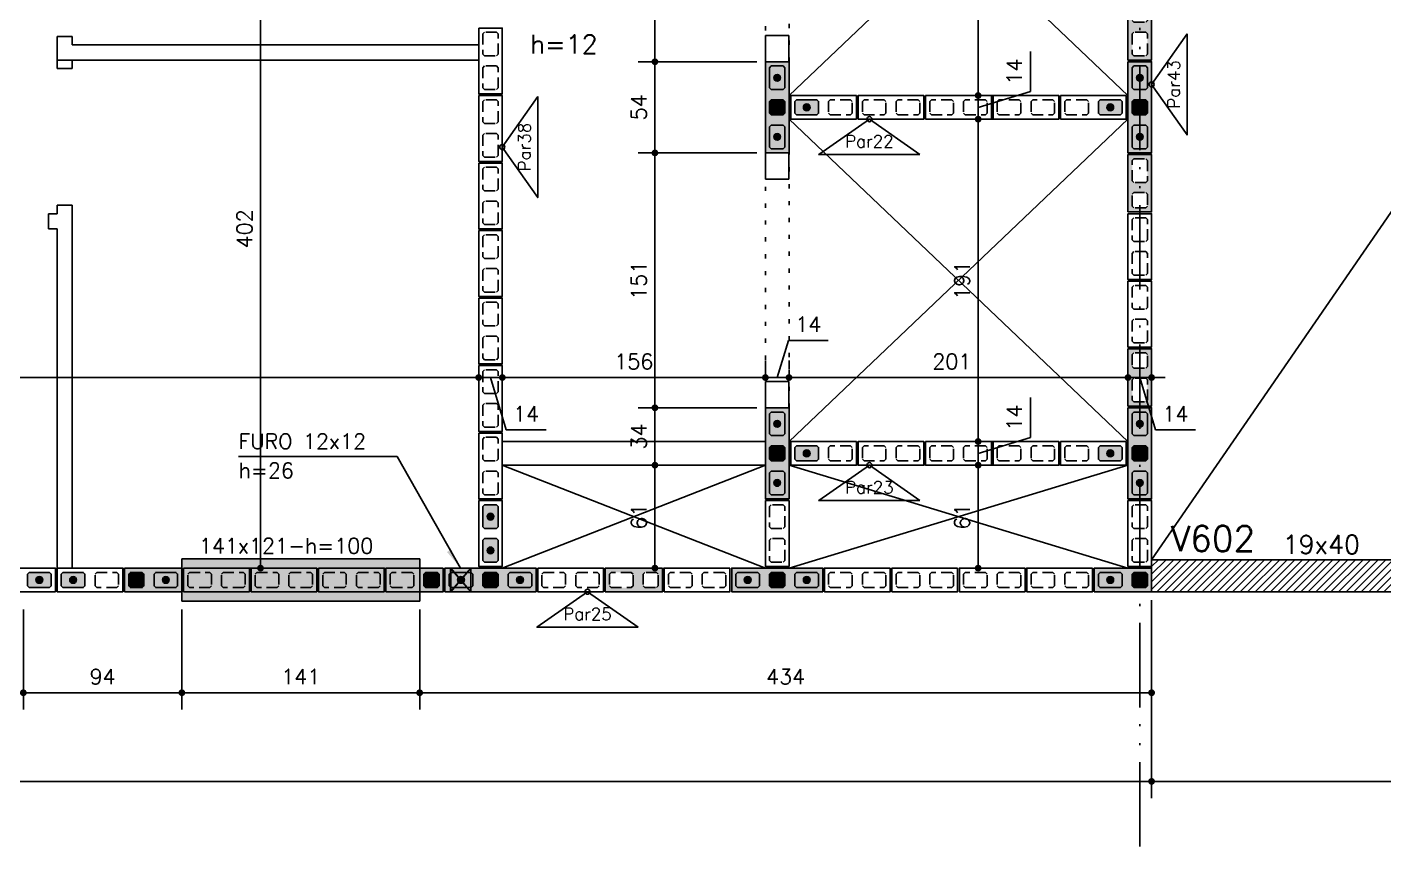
# Model space of a CAD drawing. Extents: x -14651 to 3496, y -4567 to 1191.
# Drawn here: x 1807 to 2611, y -321 to 171 of the extents above; entities that cross this region are included whole.
import ezdxf
from ezdxf.enums import TextEntityAlignment as Align

# ---------------------------------------------------------------- set-up
doc = ezdxf.new("R2010")
doc.units = 0
doc.header["$LTSCALE"] = 25
for name, pattern in [('DASHED2', [0.375, 0.25, -0.125]), ('ESTILO_TQS_0002', [0.4, 0.1, -0.3]), ('ESTILO_TQS_0004', [3.3, 2, -0.4, 0.05, -0.4, 0.05, -0.4])]:
    doc.linetypes.add(name, pattern=pattern)
for name, color, linetype in [('213', 252, 'Continuous'), ('241', 2, 'Continuous'), ('247', 50, 'Continuous'), ('248', 100, 'Continuous'), ('249', 20, 'Continuous'), ('ABERTURAS', 53, 'Continuous'), ('ac-furo', 170, 'Continuous'), ('ALVENARIA NÃO ESTRUTURAL', 242, 'Continuous'), ('Arranque', 14, 'Continuous'), ('COTA', 1, 'Continuous'), ('EIXOS', 1, 'ESTILO_TQS_0004'), ('FERRO', 5, 'Continuous'), ('H2', 252, 'Continuous'), ('H3', 253, 'Continuous'), ('L-D', 2, 'Continuous'), ('LINHA-FINA', 1, 'Continuous'), ('Linha_fina', 1, 'Continuous'), ('Pena_2', 2, 'Continuous'), ('PORTA', 3, 'ESTILO_TQS_0002'), ('T1', 2, 'Continuous'), ('TJANELA', 2, 'Continuous'), ('VIG-D', 2, 'Continuous'), ('VIG-N', 4, 'Continuous'), ('VIGA', 3, 'Continuous')]:
    doc.layers.add(name, color=color, linetype=linetype)
doc.styles.add('COTA', font='romans.shx')
doc.styles.get("Standard").update_dxf_attribs({"font": 'romans.shx'})
doc.styles.add('Texto1', font='romans.shx', dxfattribs={"height": 9})
doc.dimstyles.new('forma', dxfattribs={"dimscale": 5, "dimtxt": 1.8, "dimasz": 0.8, "dimexe": 2, "dimexo": 1, "dimgap": 1, "dimtad": 1, "dimdec": 1, "dimzin": 9, "dimtxsty": 'COTA', "dimblk1": 'DOT', "dimblk2": 'DOT', "dimsah": 1, "dimcen": 0, "dimdle": 1, "dimclrd": 256, "dimclre": 256, "dimclrt": 2, "dimadec": 0, "dimazin": 0, "dimtfac": 1, "dimtdec": 0, "dimtmove": 0, "dimatfit": 3, "dimfxl": 1, "dimtolj": 1, "dimtzin": 0, "dimarcsym": 0})

# ---------------------------------------------------------------- blocks, each defined once
blk = doc.blocks.new('P4015', base_point=(5842102.11612, -8124149.02973))
blk.add_lwpolyline([(5842082.61612, -8124156.02973), (5842121.61612, -8124156.02973), (5842121.61612, -8124142.02973), (5842082.61612, -8124142.02973), (5842082.61612, -8124156.02973)])
at = {"color": 1, "linetype": 'DASHED2'}
for points in [[(5842085.11612, -8124152.52973), (5842086.11612, -8124153.52973), (5842098.11612, -8124153.52973), (5842099.11612, -8124152.52973), (5842099.11612, -8124145.52973), (5842098.11612, -8124144.52973), (5842086.11612, -8124144.52973), (5842085.11612, -8124145.52973), (5842085.11612, -8124152.52973)], [(5842105.11612, -8124152.52973), (5842106.11612, -8124153.52973), (5842118.11612, -8124153.52973), (5842119.11612, -8124152.52973), (5842119.11612, -8124145.52973), (5842118.11612, -8124144.52973), (5842106.11612, -8124144.52973), (5842105.11612, -8124145.52973), (5842105.11612, -8124152.52973)]]:
    blk.add_lwpolyline(points, dxfattribs=at)
blk = doc.blocks.new('P3515')
at = {"layer": '248'}
h = blk.add_hatch(color=100, dxfattribs=at)
h.paths.add_polyline_path([(17, 7), (-17, 7), (-17, -7), (17, -7)])
h.paths.add_polyline_path([(-5.5, -3.5), (-6.5, -4.5), (-13.5, -4.5), (-14.5, -3.5), (-14.5, 3.5), (-13.5, 4.5), (-6.5, 4.5), (-5.5, 3.5)], flags=16)
h.paths.add_polyline_path([(0.5, 3.5), (1.5, 4.5), (13.5, 4.5), (14.5, 3.5), (14.5, -3.5), (13.5, -4.5), (1.5, -4.5), (0.5, -3.5)], flags=16)
blk.add_lwpolyline([(-17, -7), (17, -7), (17, 7), (-17, 7), (-17, -7)])
at = {"color": 1, "linetype": 'DASHED2'}
for points in [[(-14.5, -3.5), (-13.5, -4.5), (-6.5, -4.5), (-5.5, -3.5), (-5.5, 3.5), (-6.5, 4.5), (-13.5, 4.5), (-14.5, 3.5), (-14.5, -3.5)], [(0.5, -3.5), (1.5, -4.5), (13.5, -4.5), (14.5, -3.5), (14.5, 3.5), (13.5, 4.5), (1.5, 4.5), (0.5, 3.5), (0.5, -3.5)]]:
    blk.add_lwpolyline(points, dxfattribs=at)
blk = doc.blocks.new('P5515')
at = {"layer": '249'}
h = blk.add_hatch(color=20, dxfattribs=at)
h.paths.add_polyline_path([(-27, 7), (-27, -7), (27, -7), (27, 7)])
h.paths.add_polyline_path([(-10.5, -3.5), (-11.5, -4.5), (-23.5, -4.5), (-24.5, -3.5), (-24.5, 3.5), (-23.5, 4.5), (-11.5, 4.5), (-10.5, 3.5)], flags=16)
h.paths.add_polyline_path([(-4.5, 3.5), (-3.5, 4.5), (3.5, 4.5), (4.5, 3.5), (4.5, -3.5), (3.5, -4.5), (-3.5, -4.5), (-4.5, -3.5)], flags=16)
h.paths.add_polyline_path([(10.5, 3.5), (11.5, 4.5), (23.5, 4.5), (24.5, 3.5), (24.5, -3.5), (23.5, -4.5), (11.5, -4.5), (10.5, -3.5)], flags=16)
blk.add_lwpolyline([(27, 7), (-27, 7), (-27, -7), (27, -7), (27, 7)])
at = {"color": 1, "linetype": 'DASHED2'}
for points in [[(-10.5, 3.5), (-11.5, 4.5), (-23.5, 4.5), (-24.5, 3.5), (-24.5, -3.5), (-23.5, -4.5), (-11.5, -4.5), (-10.5, -3.5), (-10.5, 3.5)], [(4.5, 3.5), (3.5, 4.5), (-3.5, 4.5), (-4.5, 3.5), (-4.5, -3.5), (-3.5, -4.5), (3.5, -4.5), (4.5, -3.5), (4.5, 3.5)], [(24.5, 3.5), (23.5, 4.5), (11.5, 4.5), (10.5, 3.5), (10.5, -3.5), (11.5, -4.5), (23.5, -4.5), (24.5, -3.5), (24.5, 3.5)]]:
    blk.add_lwpolyline(points, dxfattribs=at)
blk = doc.blocks.new('GR-1409')
at = {"layer": '213'}
h = blk.add_hatch(color=256, dxfattribs=at)
h.paths.add_polyline_path([(-6, 4.5), (-7, 3.5), (-7, -3.5), (-6, -4.5), (6, -4.5), (7, -3.5), (7, 3.5), (6, 4.5)])
h.paths.add_polyline_path([(-2, 0, 1), (2, 0, 1)], flags=16)
at = {"layer": 'Arranque'}
blk.add_hatch(color=256, dxfattribs=at).paths.add_polyline_path([(-2, 0, 1), (2, 0, 1)])
at = {"layer": '213'}
blk.add_lwpolyline([(-7, 3.5), (-6, 4.5), (6, 4.5), (7, 3.5), (7, -3.5), (6, -4.5), (-6, -4.5), (-7, -3.5), (-7, 3.5)], dxfattribs=at)
at = {"layer": 'FERRO', "linetype": 'Continuous'}
blk.add_circle((0, 0), 2, dxfattribs=at)
blk = doc.blocks.new('GR-0909')
at = {"layer": '213'}
h = blk.add_hatch(color=256, dxfattribs=at)
h.paths.add_polyline_path([(3.5, -4.5), (4.5, -3.5), (4.500001, 3.5), (3.500001, 4.5), (-3.499999, 4.5), (-4.499999, 3.5), (-4.5, -3.5), (-3.5, -4.5)])
h.paths.add_polyline_path([(-2, 0, -1), (2, 0, -1)], flags=16)
at = {"layer": 'Arranque'}
blk.add_hatch(color=256, dxfattribs=at).paths.add_polyline_path([(2, 0, 1), (-2, 0, 1)])
at = {"layer": '213'}
blk.add_lwpolyline([(3.500001, 4.5), (4.500001, 3.5), (4.5, -3.5), (3.5, -4.5), (-3.5, -4.5), (-4.5, -3.5), (-4.499999, 3.5), (-3.499999, 4.5), (3.500001, 4.5)], dxfattribs=at)
at = {"layer": 'FERRO', "linetype": 'Continuous'}
blk.add_circle((0, 0), 2, dxfattribs=at)
blk = doc.blocks.new('A$C8e916747')
at = {"layer": 'ALVENARIA NÃO ESTRUTURAL'}
for p, q in [((1989.31, -1038.15), (1989.31, -1024.15)), ((1989.31, -1024.15), (1998.31, -1024.15)), ((1998.31, -1024.15), (1998.31, -1029.15)), ((1998.31, -1029.15), (2239.31, -1029.15)), ((2239.31, -1029.15), (2239.31, -1038.15)), ((2423.31, -1023.65), (2409.31, -1023.65)), ((2409.31, -1023.65), (2409.31, -1039.15)), ((2423.31, -1039.15), (2423.31, -1023.65)), ((1989.31, -1038.15), (1989.31, -1043.15)), ((2239.31, -1038.15), (1989.31, -1038.15)), ((1989.31, -1038.15), (1989.31, -1043.15)), ((1989.31, -1043.15), (1998.31, -1043.15)), ((1989.31, -1043.15), (1998.31, -1043.15)), ((1998.31, -1043.15), (1998.31, -1038.15)), ((1998.31, -1043.15), (1998.31, -1038.15)), ((2409.31, -1039.15), (2423.31, -1039.15)), ((2423.31, -1039.15), (2409.31, -1039.15)), ((2423.31, -1093.15), (2409.31, -1093.15)), ((2409.31, -1093.15), (2409.31, -1108.65)), ((2409.31, -1093.15), (2423.31, -1093.15)), ((2423.31, -1108.65), (2423.31, -1093.15)), ((2409.31, -1108.65), (2423.31, -1108.65)), ((1998.31, -1124.15), (1989.31, -1124.15)), ((1989.31, -1124.15), (1989.31, -1129.15)), ((1998.31, -1124.15), (1989.31, -1124.15)), ((1989.31, -1124.15), (1989.31, -1129.15)), ((1998.31, -1339.15), (1998.31, -1124.15)), ((1998.31, -1339.15), (1998.31, -1124.15)), ((1989.31, -1129.15), (1984.31, -1129.15)), ((1984.31, -1129.15), (1984.31, -1138.15)), ((1989.31, -1129.15), (1984.31, -1129.15)), ((1984.31, -1129.15), (1984.31, -1138.15)), ((1984.31, -1138.15), (1989.31, -1138.15)), ((1984.31, -1138.15), (1989.31, -1138.15)), ((1989.31, -1138.15), (1989.31, -1339.15)), ((1989.31, -1138.15), (1989.31, -1339.15)), ((2423.31, -1228.65), (2409.31, -1228.65)), ((2409.31, -1228.65), (2409.31, -1244.15)), ((2423.31, -1244.15), (2423.31, -1228.65)), ((2409.31, -1244.15), (2423.31, -1244.15)), ((2423.31, -1244.15), (2409.31, -1244.15)), ((2253.31, -1264.15), (2409.31, -1264.15)), ((2253.31, -1278.15), (2253.31, -1264.15)), ((2409.31, -1264.15), (2409.31, -1278.15)), ((2409.31, -1278.15), (2253.31, -1278.15)), ((1989.31, -1339.15), (1998.31, -1339.15)), ((1989.31, -1339.15), (1998.31, -1339.15))]:
    blk.add_line(p, q, dxfattribs=at)
blk = doc.blocks.new('_Dot')
at = {"color": 0, "linetype": 'ByBlock', "lineweight": -2}
blk.add_line((-0.5, 0), (-1, 0), dxfattribs=at)
at = {"color": 0, "linetype": 'ByBlock', "const_width": 0.5}
blk.add_lwpolyline([(-0.25, 0, 1), (0.25, 0, 1)], format="xyb", close=True, dxfattribs=at)
blk = doc.blocks.new('*D126')
at = {"layer": 'COTA', "lineweight": -2, "transparency": 16777216}
for p, q in [((1804.52, -174.1), (1804.52, -233.42)), ((1898.52, -174.1), (1898.52, -233.42)), ((1808.52, -223.42), (1894.52, -223.42))]:
    blk.add_line(p, q, dxfattribs=at)
at = {"layer": 'Defpoints', "color": 0, "transparency": 16777216}
for p in [(1804.52, -169.1), (1898.52, -169.1), (1898.52, -223.42)]:
    blk.add_point(p, dxfattribs=at)
at = {"layer": 'COTA', "lineweight": -2, "transparency": 16777216, "xscale": 4, "yscale": 4, "zscale": 4, "rotation": 180}
blk.add_blockref('_Dot', (1804.52, -223.42), dxfattribs=at)
at = {"layer": 'COTA', "lineweight": -2, "transparency": 16777216, "xscale": 4, "yscale": 4, "zscale": 4}
blk.add_blockref('_Dot', (1898.52, -223.42), dxfattribs=at)
at = {"layer": 'COTA', "color": 2, "transparency": 16777216, "insert": (1851.52, -213.92), "char_height": 9, "attachment_point": 5, "style": 'COTA'}
blk.add_mtext('\\A1;94 ', dxfattribs=at)
blk = doc.blocks.new('*D127')
at = {"layer": 'COTA', "lineweight": -2, "transparency": 16777216}
for p, q in [((1898.52, -174.1), (1898.52, -233.42)), ((2039.52, -174.1), (2039.52, -233.42)), ((1902.52, -223.42), (2035.52, -223.42))]:
    blk.add_line(p, q, dxfattribs=at)
at = {"layer": 'Defpoints', "color": 0, "transparency": 16777216}
for p in [(1898.52, -169.1), (2039.52, -169.1), (2039.52, -223.42)]:
    blk.add_point(p, dxfattribs=at)
at = {"layer": 'COTA', "lineweight": -2, "transparency": 16777216, "xscale": 4, "yscale": 4, "zscale": 4, "rotation": 180}
blk.add_blockref('_Dot', (1898.52, -223.42), dxfattribs=at)
at = {"layer": 'COTA', "lineweight": -2, "transparency": 16777216, "xscale": 4, "yscale": 4, "zscale": 4}
blk.add_blockref('_Dot', (2039.52, -223.42), dxfattribs=at)
at = {"layer": 'COTA', "color": 2, "transparency": 16777216, "insert": (1969.02, -213.92), "char_height": 9, "attachment_point": 5, "style": 'COTA'}
blk.add_mtext('\\A1;141 ', dxfattribs=at)
blk = doc.blocks.new('*D128')
at = {"layer": 'COTA', "lineweight": -2, "transparency": 16777216}
for p, q in [((2473.52, -168.6), (2473.52, -233.42)), ((2039.52, -174.1), (2039.52, -233.42)), ((2043.52, -223.42), (2469.52, -223.42))]:
    blk.add_line(p, q, dxfattribs=at)
at = {"layer": 'Defpoints', "color": 0, "transparency": 16777216}
for p in [(2473.52, -163.6), (2039.52, -169.1), (2473.52, -223.42)]:
    blk.add_point(p, dxfattribs=at)
at = {"layer": 'COTA', "lineweight": -2, "transparency": 16777216, "xscale": 4, "yscale": 4, "zscale": 4, "rotation": 180}
blk.add_blockref('_Dot', (2039.52, -223.42), dxfattribs=at)
at = {"layer": 'COTA', "lineweight": -2, "transparency": 16777216, "xscale": 4, "yscale": 4, "zscale": 4}
blk.add_blockref('_Dot', (2473.52, -223.42), dxfattribs=at)
at = {"layer": 'COTA', "color": 2, "transparency": 16777216, "insert": (2256.52, -213.92), "char_height": 9, "attachment_point": 5, "style": 'COTA'}
blk.add_mtext('\\A1;434 ', dxfattribs=at)
blk = doc.blocks.new('*D131')
at = {"layer": 'COTA', "lineweight": -2, "transparency": 16777216}
for p, q in [((449.52, -168.6), (449.52, -285.93)), ((2473.52, -168.6), (2473.52, -285.93)), ((453.52, -275.93), (2469.52, -275.93))]:
    blk.add_line(p, q, dxfattribs=at)
at = {"layer": 'Defpoints', "color": 0, "transparency": 16777216}
for p in [(449.52, -163.6), (2473.52, -163.6), (2473.52, -275.93)]:
    blk.add_point(p, dxfattribs=at)
at = {"layer": 'COTA', "lineweight": -2, "transparency": 16777216, "xscale": 4, "yscale": 4, "zscale": 4, "rotation": 180}
blk.add_blockref('_Dot', (449.52, -275.93), dxfattribs=at)
at = {"layer": 'COTA', "lineweight": -2, "transparency": 16777216, "xscale": 4, "yscale": 4, "zscale": 4}
blk.add_blockref('_Dot', (2473.52, -275.93), dxfattribs=at)
at = {"layer": 'COTA', "color": 2, "transparency": 16777216, "insert": (1461.52, -266.43), "char_height": 9, "attachment_point": 5, "style": 'COTA'}
blk.add_mtext('\\A1;2024 ', dxfattribs=at)
blk = doc.blocks.new('furo 12 x12')
at = {"layer": 'H2'}
for points in [[(-1405.39, -3672.05), (-1399.38, -3665.04), (-1411.38, -3665.04)], [(-1411.38, -3679.04), (-1405.39, -3672.05), (-1411.38, -3665.04)], [(-1399.38, -3679.08), (-1399.38, -3665.04), (-1405.39, -3672.05)], [(-1405.39, -3672.05), (-1411.38, -3679.04), (-1411.38, -3679.08), (-1399.38, -3679.08)]]:
    blk.add_hatch(color=256, dxfattribs=at).paths.add_polyline_path(points)
at = {"layer": 'Pena_2', "ltscale": 0.5}
blk.add_lwpolyline([(-1411.38, -3665.04), (-1399.38, -3665.04), (-1399.38, -3679.08), (-1411.38, -3679.08)], close=True, dxfattribs=at)
at = {"layer": 'VIGA', "ltscale": 0.5}
for p, q in [((-1399.38, -3665.04), (-1411.38, -3679.04)), ((-1399.38, -3679.08), (-1411.38, -3665.04))]:
    blk.add_line(p, q, dxfattribs=at)
blk = doc.blocks.new('ss')
at = {"layer": 'Linha_fina'}
blk.add_solid([(0, 0), (-2.5, -0.29), (-2.5, 0.3)], dxfattribs=at)
blk = doc.blocks.new('*D141')
at = {"layer": 'COTA', "lineweight": -2, "transparency": 16777216}
for p, q in [((1501.52, 0.4), (1501.52, -46.68)), ((1505.52, -36.68), (2070.52, -36.68)), ((2074.52, -41.68), (2074.52, -46.68))]:
    blk.add_line(p, q, dxfattribs=at)
at = {"layer": 'Defpoints', "color": 0, "transparency": 16777216}
for p in [(1501.52, 5.4), (2074.52, -36.68), (2074.52, -36.68)]:
    blk.add_point(p, dxfattribs=at)
at = {"layer": 'COTA', "lineweight": -2, "transparency": 16777216, "xscale": 4, "yscale": 4, "zscale": 4, "rotation": 180}
blk.add_blockref('_Dot', (1501.52, -36.68), dxfattribs=at)
at = {"layer": 'COTA', "lineweight": -2, "transparency": 16777216, "xscale": 4, "yscale": 4, "zscale": 4}
blk.add_blockref('_Dot', (2074.52, -36.68), dxfattribs=at)
at = {"layer": 'COTA', "color": 2, "transparency": 16777216, "insert": (1788.02, -27.18), "char_height": 9, "attachment_point": 5, "style": 'COTA'}
blk.add_mtext('\\A1;573 ', dxfattribs=at)
blk = doc.blocks.new('*D142')
at = {"layer": 'COTA', "lineweight": -2, "transparency": 16777216}
for p, q in [((2070.52, -36.68), (2066.52, -36.68)), ((2074.52, -36.68), (2088.52, -36.68)), ((2074.52, -36.68), (2088.52, -36.68)), ((2081.52, -36.68), (2090.82, -67.68)), ((2092.52, -36.68), (2096.52, -36.68)), ((2074.52, -41.68), (2074.52, -46.68)), ((2088.52, -41.68), (2088.52, -46.68)), ((2090.82, -67.68), (2114.53, -67.68))]:
    blk.add_line(p, q, dxfattribs=at)
at = {"layer": 'Defpoints', "color": 0, "transparency": 16777216}
for p in [(2074.52, -36.68), (2088.52, -36.68), (2088.52, -36.68)]:
    blk.add_point(p, dxfattribs=at)
at = {"layer": 'COTA', "lineweight": -2, "transparency": 16777216, "xscale": 4, "yscale": 4, "zscale": 4}
blk.add_blockref('_Dot', (2074.52, -36.68), dxfattribs=at)
at = {"layer": 'COTA', "lineweight": -2, "transparency": 16777216, "xscale": 4, "yscale": 4, "zscale": 4, "rotation": 180}
blk.add_blockref('_Dot', (2088.52, -36.68), dxfattribs=at)
at = {"layer": 'COTA', "color": 2, "transparency": 16777216, "insert": (2102.67, -58.18), "char_height": 9, "attachment_point": 5, "style": 'COTA'}
blk.add_mtext('\\A1;14 ', dxfattribs=at)
blk = doc.blocks.new('*D143')
at = {"layer": 'COTA', "lineweight": -2, "transparency": 16777216}
for p, q in [((2244.52, -34.1), (2244.52, -26.68)), ((2092.52, -36.68), (2240.52, -36.68)), ((2088.52, -41.68), (2088.52, -46.68))]:
    blk.add_line(p, q, dxfattribs=at)
at = {"layer": 'Defpoints', "color": 0, "transparency": 16777216}
for p in [(2088.52, -36.68), (2244.52, -36.68), (2244.52, -39.1)]:
    blk.add_point(p, dxfattribs=at)
at = {"layer": 'COTA', "lineweight": -2, "transparency": 16777216, "xscale": 4, "yscale": 4, "zscale": 4, "rotation": 180}
blk.add_blockref('_Dot', (2088.52, -36.68), dxfattribs=at)
at = {"layer": 'COTA', "lineweight": -2, "transparency": 16777216, "xscale": 4, "yscale": 4, "zscale": 4}
blk.add_blockref('_Dot', (2244.52, -36.68), dxfattribs=at)
at = {"layer": 'COTA', "color": 2, "transparency": 16777216, "insert": (2166.52, -27.18), "char_height": 9, "attachment_point": 5, "style": 'COTA'}
blk.add_mtext('\\A1;156 ', dxfattribs=at)
blk = doc.blocks.new('*D289')
at = {"layer": 'COTA', "lineweight": -2, "transparency": 16777216}
for p, q in [((2251.52, -36.68), (2258.12, -14.68)), ((2258.12, -14.68), (2281.83, -14.68)), ((2244.52, -34.1), (2244.52, -26.68)), ((2258.52, -31.68), (2258.52, -26.68)), ((2240.52, -36.68), (2236.52, -36.68)), ((2244.52, -36.68), (2258.52, -36.68)), ((2244.52, -36.68), (2258.52, -36.68)), ((2262.52, -36.68), (2266.52, -36.68))]:
    blk.add_line(p, q, dxfattribs=at)
at = {"layer": 'Defpoints', "color": 0, "transparency": 16777216}
for p in [(2244.52, -39.1), (2258.52, -36.68), (2258.52, -36.68)]:
    blk.add_point(p, dxfattribs=at)
at = {"layer": 'COTA', "lineweight": -2, "transparency": 16777216, "xscale": 4, "yscale": 4, "zscale": 4}
blk.add_blockref('_Dot', (2244.52, -36.68), dxfattribs=at)
at = {"layer": 'COTA', "lineweight": -2, "transparency": 16777216, "xscale": 4, "yscale": 4, "zscale": 4, "rotation": 180}
blk.add_blockref('_Dot', (2258.52, -36.68), dxfattribs=at)
at = {"layer": 'COTA', "color": 2, "transparency": 16777216, "insert": (2269.97, -5.18), "char_height": 9, "attachment_point": 5, "style": 'COTA'}
blk.add_mtext('\\A1;14 ', dxfattribs=at)
blk = doc.blocks.new('*D145')
at = {"layer": 'COTA', "lineweight": -2, "transparency": 16777216}
for p, q in [((2258.52, -31.68), (2258.52, -26.68)), ((2262.52, -36.68), (2455.52, -36.68)), ((2459.52, -41.6), (2459.52, -46.68))]:
    blk.add_line(p, q, dxfattribs=at)
at = {"layer": 'Defpoints', "color": 0, "transparency": 16777216}
for p in [(2258.52, -36.68), (2459.52, -36.6), (2459.52, -36.68)]:
    blk.add_point(p, dxfattribs=at)
at = {"layer": 'COTA', "lineweight": -2, "transparency": 16777216, "xscale": 4, "yscale": 4, "zscale": 4, "rotation": 180}
blk.add_blockref('_Dot', (2258.52, -36.68), dxfattribs=at)
at = {"layer": 'COTA', "lineweight": -2, "transparency": 16777216, "xscale": 4, "yscale": 4, "zscale": 4}
blk.add_blockref('_Dot', (2459.52, -36.68), dxfattribs=at)
at = {"layer": 'COTA', "color": 2, "transparency": 16777216, "insert": (2355.07, -27.18), "char_height": 9, "attachment_point": 5, "style": 'COTA'}
blk.add_mtext('\\A1;201 ', dxfattribs=at)
blk = doc.blocks.new('*D146')
at = {"layer": 'COTA', "lineweight": -2, "transparency": 16777216}
for p, q in [((2455.52, -36.68), (2451.52, -36.68)), ((2459.52, -36.68), (2473.52, -36.68)), ((2459.52, -36.68), (2473.52, -36.68)), ((2466.52, -36.68), (2475.82, -67.68)), ((2477.52, -36.68), (2481.52, -36.68)), ((2459.52, -41.6), (2459.52, -46.68)), ((2473.52, -41.6), (2473.52, -46.68)), ((2475.82, -67.68), (2499.53, -67.68))]:
    blk.add_line(p, q, dxfattribs=at)
at = {"layer": 'Defpoints', "color": 0, "transparency": 16777216}
for p in [(2459.52, -36.6), (2473.52, -36.6), (2473.52, -36.68)]:
    blk.add_point(p, dxfattribs=at)
at = {"layer": 'COTA', "lineweight": -2, "transparency": 16777216, "xscale": 4, "yscale": 4, "zscale": 4}
blk.add_blockref('_Dot', (2459.52, -36.68), dxfattribs=at)
at = {"layer": 'COTA', "lineweight": -2, "transparency": 16777216, "xscale": 4, "yscale": 4, "zscale": 4, "rotation": 180}
blk.add_blockref('_Dot', (2473.52, -36.68), dxfattribs=at)
at = {"layer": 'COTA', "color": 2, "transparency": 16777216, "insert": (2487.67, -58.18), "char_height": 9, "attachment_point": 5, "style": 'COTA'}
blk.add_mtext('\\A1;14 ', dxfattribs=at)
blk = doc.blocks.new('*D233')
at = {"layer": 'COTA', "lineweight": -2, "transparency": 16777216}
for p, q in [((1940.16, 252.4), (1935.16, 252.4)), ((1945.16, 248.4), (1945.16, -145.6)), ((1940.16, -149.6), (1935.16, -149.6))]:
    blk.add_line(p, q, dxfattribs=at)
at = {"layer": 'Defpoints', "color": 0, "transparency": 16777216}
for p in [(1945.16, 252.4), (1945.16, -149.6), (1945.16, -149.6)]:
    blk.add_point(p, dxfattribs=at)
at = {"layer": 'COTA', "lineweight": -2, "transparency": 16777216, "xscale": 4, "yscale": 4, "zscale": 4}
for p, rotation in [((1945.16, 252.4), 90), ((1945.16, -149.6), 270)]:
    blk.add_blockref('_Dot', p, dxfattribs=dict(at, rotation=rotation))
at = {"layer": 'COTA', "color": 2, "transparency": 16777216, "insert": (1935.66, 51.4), "char_height": 9, "attachment_point": 5, "rotation": 90, "style": 'COTA'}
blk.add_mtext('\\A1;402 ', dxfattribs=at)
blk = doc.blocks.new('*D239')
at = {"layer": 'COTA', "lineweight": -2, "transparency": 16777216}
for p, q in [((2368.88, 321.4), (2360.66, 321.4)), ((2370.66, 317.4), (2370.66, 134.4)), ((2375.66, 130.4), (2380.66, 130.4))]:
    blk.add_line(p, q, dxfattribs=at)
at = {"layer": 'Defpoints', "color": 0, "transparency": 16777216}
for p in [(2373.88, 321.4), (2370.66, 130.4), (2370.66, 130.4)]:
    blk.add_point(p, dxfattribs=at)
at = {"layer": 'COTA', "lineweight": -2, "transparency": 16777216, "xscale": 4, "yscale": 4, "zscale": 4}
for p, rotation in [((2370.66, 321.4), 90), ((2370.66, 130.4), 270)]:
    blk.add_blockref('_Dot', p, dxfattribs=dict(at, rotation=rotation))
at = {"layer": 'COTA', "color": 2, "transparency": 16777216, "insert": (2361.16, 225.9), "char_height": 9, "attachment_point": 5, "rotation": 90, "style": 'COTA'}
blk.add_mtext('\\A1;191 ', dxfattribs=at)
blk = doc.blocks.new('*D240')
at = {"layer": 'COTA', "lineweight": -2, "transparency": 16777216}
for p, q in [((2401.66, 132.7), (2401.66, 156.42)), ((2370.66, 134.4), (2370.66, 138.4)), ((2370.66, 123.4), (2401.66, 132.7)), ((2370.66, 130.4), (2370.66, 116.4)), ((2370.66, 130.4), (2370.66, 116.4)), ((2375.66, 130.4), (2380.66, 130.4)), ((2375.66, 116.4), (2380.66, 116.4)), ((2370.66, 112.4), (2370.66, 108.4))]:
    blk.add_line(p, q, dxfattribs=at)
at = {"layer": 'Defpoints', "color": 0, "transparency": 16777216}
for p in [(2370.66, 130.4), (2370.66, 116.4), (2370.66, 116.4)]:
    blk.add_point(p, dxfattribs=at)
at = {"layer": 'COTA', "lineweight": -2, "transparency": 16777216, "xscale": 4, "yscale": 4, "zscale": 4}
for p, rotation in [((2370.66, 130.4), 270), ((2370.66, 116.4), 90)]:
    blk.add_blockref('_Dot', p, dxfattribs=dict(at, rotation=rotation))
at = {"layer": 'COTA', "color": 2, "transparency": 16777216, "insert": (2392.16, 144.56), "char_height": 9, "attachment_point": 5, "rotation": 90, "style": 'COTA'}
blk.add_mtext('\\A1;14 ', dxfattribs=at)
blk = doc.blocks.new('*D241')
at = {"layer": 'COTA', "lineweight": -2, "transparency": 16777216}
for p, q in [((2375.66, 116.4), (2380.66, 116.4)), ((2370.66, 112.4), (2370.66, -70.6)), ((2375.66, -74.6), (2380.66, -74.6))]:
    blk.add_line(p, q, dxfattribs=at)
at = {"layer": 'Defpoints', "color": 0, "transparency": 16777216}
for p in [(2370.66, 116.4), (2370.66, -74.6), (2370.66, -74.6)]:
    blk.add_point(p, dxfattribs=at)
at = {"layer": 'COTA', "lineweight": -2, "transparency": 16777216, "xscale": 4, "yscale": 4, "zscale": 4}
for p, rotation in [((2370.66, 116.4), 90), ((2370.66, -74.6), 270)]:
    blk.add_blockref('_Dot', p, dxfattribs=dict(at, rotation=rotation))
at = {"layer": 'COTA', "color": 2, "transparency": 16777216, "insert": (2361.16, 20.9), "char_height": 9, "attachment_point": 5, "rotation": 90, "style": 'COTA'}
blk.add_mtext('\\A1;191 ', dxfattribs=at)
blk = doc.blocks.new('*D242')
at = {"layer": 'COTA', "lineweight": -2, "transparency": 16777216}
for p, q in [((2401.66, -72.3), (2401.66, -48.58)), ((2370.66, -70.6), (2370.66, -66.6)), ((2370.66, -81.6), (2401.66, -72.3)), ((2370.66, -74.6), (2370.66, -88.6)), ((2370.66, -74.6), (2370.66, -88.6)), ((2375.66, -74.6), (2380.66, -74.6)), ((2370.66, -92.6), (2370.66, -96.6)), ((2375.66, -88.6), (2380.66, -88.6))]:
    blk.add_line(p, q, dxfattribs=at)
at = {"layer": 'Defpoints', "color": 0, "transparency": 16777216}
for p in [(2370.66, -74.6), (2370.66, -88.6), (2370.66, -88.6)]:
    blk.add_point(p, dxfattribs=at)
at = {"layer": 'COTA', "lineweight": -2, "transparency": 16777216, "xscale": 4, "yscale": 4, "zscale": 4}
for p, rotation in [((2370.66, -74.6), 270), ((2370.66, -88.6), 90)]:
    blk.add_blockref('_Dot', p, dxfattribs=dict(at, rotation=rotation))
at = {"layer": 'COTA', "color": 2, "transparency": 16777216, "insert": (2392.16, -60.44), "char_height": 9, "attachment_point": 5, "rotation": 90, "style": 'COTA'}
blk.add_mtext('\\A1;14 ', dxfattribs=at)
blk = doc.blocks.new('*D243')
at = {"layer": 'COTA', "lineweight": -2, "transparency": 16777216}
for p, q in [((2370.66, -92.6), (2370.66, -145.6)), ((2375.66, -88.6), (2380.66, -88.6)), ((2375.66, -149.6), (2380.66, -149.6))]:
    blk.add_line(p, q, dxfattribs=at)
at = {"layer": 'Defpoints', "color": 0, "transparency": 16777216}
for p in [(2370.66, -88.6), (2370.66, -149.6), (2370.66, -149.6)]:
    blk.add_point(p, dxfattribs=at)
at = {"layer": 'COTA', "lineweight": -2, "transparency": 16777216, "xscale": 4, "yscale": 4, "zscale": 4}
for p, rotation in [((2370.66, -88.6), 90), ((2370.66, -149.6), 270)]:
    blk.add_blockref('_Dot', p, dxfattribs=dict(at, rotation=rotation))
at = {"layer": 'COTA', "color": 2, "transparency": 16777216, "insert": (2361.16, -119.1), "char_height": 9, "attachment_point": 5, "rotation": 90, "style": 'COTA'}
blk.add_mtext('\\A1;61 ', dxfattribs=at)
blk = doc.blocks.new('*D253')
at = {"layer": 'COTA', "lineweight": -2, "transparency": 16777216}
for p, q in [((2239.52, 301.4), (2169.02, 301.4)), ((2179.02, 297.4), (2179.02, 154.4)), ((2239.52, 150.4), (2169.02, 150.4))]:
    blk.add_line(p, q, dxfattribs=at)
at = {"layer": 'Defpoints', "color": 0, "transparency": 16777216}
for p in [(2244.52, 301.4), (2179.02, 150.4), (2244.52, 150.4)]:
    blk.add_point(p, dxfattribs=at)
at = {"layer": 'COTA', "lineweight": -2, "transparency": 16777216, "xscale": 4, "yscale": 4, "zscale": 4}
for p, rotation in [((2179.02, 301.4), 90), ((2179.02, 150.4), 270)]:
    blk.add_blockref('_Dot', p, dxfattribs=dict(at, rotation=rotation))
at = {"layer": 'COTA', "color": 2, "transparency": 16777216, "insert": (2169.52, 225.9), "char_height": 9, "attachment_point": 5, "rotation": 90, "style": 'COTA'}
blk.add_mtext('\\A1;151 ', dxfattribs=at)
blk = doc.blocks.new('*D254')
at = {"layer": 'COTA', "lineweight": -2, "transparency": 16777216}
for p, q in [((2239.52, 150.4), (2169.02, 150.4)), ((2179.02, 146.4), (2179.02, 100.4)), ((2239.52, 96.4), (2169.02, 96.4))]:
    blk.add_line(p, q, dxfattribs=at)
at = {"layer": 'Defpoints', "color": 0, "transparency": 16777216}
for p in [(2244.52, 150.4), (2179.02, 96.4), (2244.52, 96.4)]:
    blk.add_point(p, dxfattribs=at)
at = {"layer": 'COTA', "lineweight": -2, "transparency": 16777216, "xscale": 4, "yscale": 4, "zscale": 4}
for p, rotation in [((2179.02, 150.4), 90), ((2179.02, 96.4), 270)]:
    blk.add_blockref('_Dot', p, dxfattribs=dict(at, rotation=rotation))
at = {"layer": 'COTA', "color": 2, "transparency": 16777216, "insert": (2169.52, 123.4), "char_height": 9, "attachment_point": 5, "rotation": 90, "style": 'COTA'}
blk.add_mtext('\\A1;54 ', dxfattribs=at)
blk = doc.blocks.new('*D255')
at = {"layer": 'COTA', "lineweight": -2, "transparency": 16777216}
for p, q in [((2239.52, 96.4), (2169.02, 96.4)), ((2179.02, 92.4), (2179.02, -50.6)), ((2239.52, -54.6), (2169.02, -54.6))]:
    blk.add_line(p, q, dxfattribs=at)
at = {"layer": 'Defpoints', "color": 0, "transparency": 16777216}
for p in [(2244.52, 96.4), (2179.02, -54.6), (2244.52, -54.6)]:
    blk.add_point(p, dxfattribs=at)
at = {"layer": 'COTA', "lineweight": -2, "transparency": 16777216, "xscale": 4, "yscale": 4, "zscale": 4}
for p, rotation in [((2179.02, 96.4), 90), ((2179.02, -54.6), 270)]:
    blk.add_blockref('_Dot', p, dxfattribs=dict(at, rotation=rotation))
at = {"layer": 'COTA', "color": 2, "transparency": 16777216, "insert": (2169.52, 20.9), "char_height": 9, "attachment_point": 5, "rotation": 90, "style": 'COTA'}
blk.add_mtext('\\A1;151 ', dxfattribs=at)
blk = doc.blocks.new('*D256')
at = {"layer": 'COTA', "lineweight": -2, "transparency": 16777216}
for p, q in [((2239.52, -54.6), (2169.02, -54.6)), ((2179.02, -58.6), (2179.02, -84.6)), ((2174.02, -88.6), (2169.02, -88.6))]:
    blk.add_line(p, q, dxfattribs=at)
at = {"layer": 'Defpoints', "color": 0, "transparency": 16777216}
for p in [(2244.52, -54.6), (2179.02, -88.6), (2179.02, -88.6)]:
    blk.add_point(p, dxfattribs=at)
at = {"layer": 'COTA', "lineweight": -2, "transparency": 16777216, "xscale": 4, "yscale": 4, "zscale": 4}
for p, rotation in [((2179.02, -54.6), 90), ((2179.02, -88.6), 270)]:
    blk.add_blockref('_Dot', p, dxfattribs=dict(at, rotation=rotation))
at = {"layer": 'COTA', "color": 2, "transparency": 16777216, "insert": (2169.52, -71.6), "char_height": 9, "attachment_point": 5, "rotation": 90, "style": 'COTA'}
blk.add_mtext('\\A1;34 ', dxfattribs=at)
blk = doc.blocks.new('*D257')
at = {"layer": 'COTA', "lineweight": -2, "transparency": 16777216}
for p, q in [((2174.02, -88.6), (2169.02, -88.6)), ((2179.02, -92.6), (2179.02, -145.6)), ((2184.02, -149.6), (2189.02, -149.6))]:
    blk.add_line(p, q, dxfattribs=at)
at = {"layer": 'Defpoints', "color": 0, "transparency": 16777216}
for p in [(2179.02, -88.6), (2179.02, -149.6), (2179.02, -149.6)]:
    blk.add_point(p, dxfattribs=at)
at = {"layer": 'COTA', "lineweight": -2, "transparency": 16777216, "xscale": 4, "yscale": 4, "zscale": 4}
for p, rotation in [((2179.02, -88.6), 90), ((2179.02, -149.6), 270)]:
    blk.add_blockref('_Dot', p, dxfattribs=dict(at, rotation=rotation))
at = {"layer": 'COTA', "color": 2, "transparency": 16777216, "insert": (2169.52, -119.1), "char_height": 9, "attachment_point": 5, "rotation": 90, "style": 'COTA'}
blk.add_mtext('\\A1;61 ', dxfattribs=at)
blk = doc.blocks.new('_IDNPAR_2')
at = {"color": 3}
blk.add_lwpolyline([(1, -0.7), (0, 0), (-1, -0.7)], close=True, dxfattribs=at)
blk.add_circle((0, 0), 0.05, dxfattribs=at)
at = {"layer": '247', "color": 2, "style": 'COTA', "flags": 8}
blk.add_attdef('ID', text='', height=0.24, dxfattribs=at).set_placement((0, -0.438), align=Align.MIDDLE_CENTER)
blk = doc.blocks.new('*D287')
at = {"layer": 'COTA', "lineweight": -2, "transparency": 16777216}
for p, q in [((2473.52, -168.6), (2473.52, -285.93)), ((3258.52, -168.6), (3258.52, -285.93)), ((2477.52, -275.93), (3254.52, -275.93))]:
    blk.add_line(p, q, dxfattribs=at)
at = {"layer": 'Defpoints', "color": 0, "transparency": 16777216}
for p in [(2473.52, -163.6), (3258.52, -163.6), (3258.52, -275.93)]:
    blk.add_point(p, dxfattribs=at)
at = {"layer": 'COTA', "lineweight": -2, "transparency": 16777216, "xscale": 4, "yscale": 4, "zscale": 4, "rotation": 180}
blk.add_blockref('_Dot', (2473.52, -275.93), dxfattribs=at)
at = {"layer": 'COTA', "lineweight": -2, "transparency": 16777216, "xscale": 4, "yscale": 4, "zscale": 4}
blk.add_blockref('_Dot', (3258.52, -275.93), dxfattribs=at)
at = {"layer": 'COTA', "color": 2, "transparency": 16777216, "insert": (2866.02, -266.43), "char_height": 9, "attachment_point": 5, "style": 'COTA'}
blk.add_mtext('\\A1;785 ', dxfattribs=at)

msp = doc.modelspace()

# ---------------------------------------------------------------- hatches: boundary and pattern name
at = {"layer": 'ABERTURAS', "transparency": 33554457}
msp.add_hatch(color=256, dxfattribs=at).paths.add_polyline_path([(1898.52, -169.1), (2039.52, -169.1), (2039.52, -144.1), (1898.52, -144.1)])
at = {"layer": 'H3'}
h = msp.add_hatch(dxfattribs=at)
h.set_pattern_fill('ANSI31', color=256, style=0)
h.paths.add_polyline_path([(3258.52, 301.4), (3239.52, 301.4), (3239.52, -144.6), (2473.52, -144.6), (2473.52, -163.6), (3258.52, -163.6)])

# ---------------------------------------------------------------- linework, layer by layer
at = {"layer": 'ABERTURAS'}
msp.add_lwpolyline([(1898.52, -169.1), (2039.52, -169.1), (2039.52, -144.1), (1898.52, -144.1)], close=True, dxfattribs=at)
at = {"layer": 'ac-furo'}
for p, q in [((2069.89, -163.6), (2057.89, -149.6)), ((2057.89, -163.6), (2069.89, -149.6)), ((2069.89, -149.6), (2057.89, -163.6)), ((2057.89, -149.6), (2069.89, -163.6)), ((2069.89, -149.6), (2057.89, -163.6)), ((2057.89, -149.6), (2069.89, -163.6)), ((2057.92, -163.57), (2069.92, -149.57))]:
    msp.add_line(p, q, dxfattribs=at)
for points in [[(2057.89, -163.6), (2069.89, -163.6), (2069.89, -149.6), (2057.89, -149.6)], [(2057.89, -149.6), (2069.89, -149.6), (2069.89, -163.6), (2057.89, -163.6)], [(2057.89, -149.6), (2069.89, -149.6), (2069.89, -163.6), (2057.89, -163.6)]]:
    msp.add_lwpolyline(points, close=True, dxfattribs=at)
at = {"layer": 'EIXOS'}
msp.add_line((2466.52, 1137.93), (2466.52, -320.64), dxfattribs=at)
at = {"layer": 'LINHA-FINA'}
msp.add_lwpolyline([(2473.52, -144.6), (3239.52, 966.4)], dxfattribs=at)
at = {"layer": 'Linha_fina'}
for q in [(1932.16, -83.5), (2063.8, -149.6)]:
    msp.add_line((2026.13, -83.5), q, dxfattribs=at)
for points in [[(2258.52, 130.4), (2459.52, 321.4)], [(2459.52, 130.4), (2258.52, 321.4)], [(2258.52, -74.6), (2459.52, 116.4)], [(2459.52, -74.6), (2258.52, 116.4)], [(2088.52, -149.6), (2244.52, -88.58)], [(2244.52, -149.6), (2088.52, -88.58)], [(2258.52, -149.6), (2459.52, -88.6)], [(2459.52, -149.6), (2258.52, -88.6)]]:
    msp.add_lwpolyline(points, dxfattribs=at)
at = {"layer": 'PORTA'}
msp.add_line((2473.52, -163.6), (2473.52, -149.6), dxfattribs=at)
for points in [[(2244.52, 150.4), (2258.52, 150.4), (2258.52, 301.4), (2244.52, 301.4)], [(2244.52, -54.6), (2258.52, -54.6), (2258.52, 96.4), (2244.52, 96.4)]]:
    msp.add_lwpolyline(points, close=True, dxfattribs=at)
at = {"layer": 'VIGA'}
msp.add_lwpolyline([(3239.52, 301.4), (3239.52, -144.6), (2473.52, -144.6), (2473.52, -163.6), (3258.52, -163.6), (3258.52, 301.4)], close=True, dxfattribs=at)
msp.add_lwpolyline([(2088.52, -88.58), (2244.52, -88.58)], dxfattribs=at)

# ---------------------------------------------------------------- block references
at = {"rotation": 90}
for p in [(2251.52, 140.9), (2466.52, 140.9), (2251.52, 105.9), (2466.52, 105.9), (2251.52, -64.1), (2466.52, -64.1), (2251.52, -99.1), (2466.52, -99.1), (2081.52, -119.1), (2081.52, -139.1)]:
    msp.add_blockref('GR-1409', p, dxfattribs=at)
for name, p in [('GR-0909', (2251.52, 123.4)), ('GR-1409', (2269.02, 123.4)), ('GR-1409', (2449.02, 123.4)), ('GR-0909', (2466.52, 123.4)), ('GR-0909', (2251.52, -81.6)), ('GR-1409', (2269.02, -81.6)), ('GR-1409', (2449.02, -81.6)), ('GR-0909', (2466.52, -81.6)), ('GR-1409', (1814.02, -156.6)), ('GR-1409', (1834.02, -156.6)), ('GR-0909', (1871.52, -156.6)), ('GR-1409', (1889.02, -156.6)), ('GR-0909', (2046.52, -156.6)), ('GR-1409', (2064.02, -156.6)), ('GR-0909', (2081.52, -156.6)), ('GR-1409', (2099.02, -156.6)), ('GR-1409', (2234.02, -156.6)), ('GR-0909', (2251.52, -156.6)), ('GR-1409', (2269.02, -156.6)), ('GR-1409', (2449.02, -156.6)), ('GR-0909', (2466.52, -156.6))]:
    msp.add_blockref(name, p)
at = {"layer": '241'}
for name, p, rotation in [('P3515', (2466.52, 168.4), 270), ('P4015', (2081.52, 150.9), 270), ('P5515', (2466.52, 123.4), 90.00000000000001), ('P4015', (2081.52, 110.9), 270), ('P4015', (2279.02, 123.4), 180), ('P4015', (2319.02, 123.4), 180), ('P4015', (2359.02, 123.4), 180), ('P4015', (2399.02, 123.4), 180), ('P4015', (2439.02, 123.4), 180), ('P4015', (2081.52, 70.9), 270), ('P4015', (2466.52, 40.9), 270), ('P4015', (2081.52, 30.9), 270), ('P4015', (2466.52, 0.9), 270), ('P4015', (2081.52, -9.1), 270), ('P3515', (2466.52, -36.6), 270), ('P4015', (2081.52, -49.1), 270), ('P5515', (2466.52, -81.6), 90.00000000000001), ('P4015', (2081.52, -89.1), 270), ('P4015', (2279.02, -81.6), 180), ('P4015', (2319.02, -81.6), 180), ('P4015', (2359.02, -81.6), 180), ('P4015', (2399.02, -81.6), 180), ('P4015', (2439.02, -81.6), 180), ('P4015', (2081.52, -129.1), 270), ('P4015', (2251.52, -129.1), 270), ('P4015', (2466.52, -129.1), 270), ('P3515', (2036.52, -156.6), 180), ('P3515', (2166.52, -156.6), 180), ('P4015', (2204.02, -156.6), 180), ('P4015', (2299.02, -156.6), 180), ('P4015', (2339.02, -156.6), 180), ('P4015', (2379.02, -156.6), 180), ('P4015', (2419.02, -156.6), 180), ('P3515', (2456.52, -156.6), 180)]:
    msp.add_blockref(name, p, dxfattribs=dict(at, rotation=rotation))
at = {"layer": '241', "xscale": -1}
for name, p, rotation in [('P5515', (2251.52, 123.4), 270), ('P3515', (2466.52, 78.4), 270), ('P5515', (2251.52, -81.6), 270), ('P4015', (1804.02, -156.6), 180), ('P4015', (1844.02, -156.6), 180), ('P3515', (1881.52, -156.6), 180), ('P4015', (1919.02, -156.6), 180), ('P4015', (1959.02, -156.6), 180), ('P4015', (1999.02, -156.6), 180), ('P5515', (2081.52, -156.6), 180), ('P4015', (2129.02, -156.6), 180), ('P5515', (2251.52, -156.6), 180)]:
    msp.add_blockref(name, p, dxfattribs=dict(at, rotation=rotation))
at = {"layer": '247', "linetype": 'Continuous', "xscale": 30, "yscale": 30, "zscale": 30, "rotation": 90}
for p, values in [((2473.52, 137.02), {'ID': 'Par43'}), ((2088.52, 99.9), {'ID': 'Par38'})]:
    msp.add_blockref('_IDNPAR_2', p, dxfattribs=at).add_auto_attribs(values)
at = {"layer": '247', "linetype": 'Continuous', "xscale": 30, "yscale": 30, "zscale": 30}
for p, values in [((2306.17, 116.4), {'ID': 'Par22'}), ((2306.17, -88.6), {'ID': 'Par23'}), ((2139.02, -163.6), {'ID': 'Par25'})]:
    msp.add_blockref('_IDNPAR_2', p, dxfattribs=at).add_auto_attribs(values)
at = {"layer": 'ALVENARIA NÃO ESTRUTURAL'}
msp.add_blockref('A$C8e916747', (-164.8, 1189.55), dxfattribs=at)
at = {"layer": 'COTA', "xscale": -4.999999999999998, "yscale": 4.999999999999998, "zscale": 4.999999999999998, "rotation": 123.6559025255237}
msp.add_blockref('ss', (2063.89, -149.6), dxfattribs=at)
at = {"layer": 'COTA'}
msp.add_blockref('furo 12 x12', (3469.28, 3515.45), dxfattribs=at)

# ---------------------------------------------------------------- texts
at = {"layer": 'L-D'}
msp.add_text('h=12', height=11, dxfattribs=at).set_placement((2104.96, 155.36))
at = {"layer": 'T1', "style": 'Texto1'}
for s, p in [('FURO 12x12', (1932.15, -78.97)), ('h=26', (1932.18, -96.27))]:
    msp.add_text(s, height=9, dxfattribs=at).set_placement(p)
at = {"layer": 'TJANELA', "style": 'Texto1'}
msp.add_text('141x121-h=100', height=9, dxfattribs=at).set_placement((1960.33, -140.9), align=Align.CENTER)
at = {"layer": 'VIG-D', "linetype": 'Continuous'}
msp.add_text('19x40', height=11, dxfattribs=at).set_placement((2551.29, -141.08, -0.02))
at = {"layer": 'VIG-N', "linetype": 'Continuous'}
msp.add_text('V602', height=15, dxfattribs=at).set_placement((2484.81, -139.6, -0.02))

# ---------------------------------------------------------------- dimensions: what is measured, and where the dimension line sits
at = {"layer": 'COTA'}
for base, p1, p2, picture, middle in [((2370.66, 130.4), (2373.88, 321.4), (2370.66, 130.4), '*D239', (2361.16, 225.9)), ((2179.02, 150.4), (2244.52, 301.4), (2244.52, 150.4), '*D253', (2169.52, 225.9)), ((1945.16, -149.6), (1945.16, 252.4), (1945.16, -149.6), '*D233', (1935.66, 51.4)), ((2370.66, 116.4), (2370.66, 130.4), (2370.66, 116.4), '*D240', (2392.16, 137.7)), ((2179.02, 96.4), (2244.52, 150.4), (2244.52, 96.4), '*D254', (2169.52, 123.4)), ((2370.66, -74.6), (2370.66, 116.4), (2370.66, -74.6), '*D241', (2361.16, 20.9)), ((2179.02, -54.6), (2244.52, 96.4), (2244.52, -54.6), '*D255', (2169.52, 20.9)), ((2179.02, -88.6), (2244.52, -54.6), (2179.02, -88.6), '*D256', (2169.52, -71.6)), ((2370.66, -88.6), (2370.66, -74.6), (2370.66, -88.6), '*D242', (2392.16, -67.3)), ((2179.02, -149.6), (2179.02, -88.6), (2179.02, -149.6), '*D257', (2169.52, -119.1)), ((2370.66, -149.6), (2370.66, -88.6), (2370.66, -149.6), '*D243', (2361.16, -119.1))]:
    dim = msp.add_linear_dim(base=base, p1=p1, p2=p2, angle=90, dimstyle='forma', override={"dimpost": ' ', "dimtmove": 1}, dxfattribs=at)
    dim.commit()
    dim.dimension.update_dxf_attribs({"geometry": picture, "text_midpoint": middle})
for base, p1, p2, override, picture, middle in [((2074.52, -36.68), (1501.52, 5.4), (2074.52, -36.68), {"dimpost": ' ', "dimtmove": 1}, '*D141', (1788.02, -27.18)), ((2258.52, -36.68), (2244.52, -39.1), (2258.52, -36.68), {"dimpost": ' ', "dimtmove": 1}, '*D289', (2263.12, -5.18)), ((2244.52, -36.68), (2088.52, -36.68), (2244.52, -39.1), {"dimpost": ' ', "dimtmove": 1}, '*D143', (2166.52, -27.18)), ((2088.52, -36.68), (2074.52, -36.68), (2088.52, -36.68), {"dimpost": ' ', "dimtmove": 1}, '*D142', (2095.82, -58.18)), ((2473.52, -36.68), (2459.52, -36.6), (2473.52, -36.6), {"dimpost": ' ', "dimtmove": 1}, '*D146', (2480.82, -58.18)), ((2473.52, -275.93), (449.52, -163.6), (2473.52, -163.6), {"dimpost": ' ', "dimtmove": 1}, '*D131', (1461.52, -266.43)), ((2473.52, -223.42), (2039.52, -169.1), (2473.52, -163.6), {"dimpost": ' ', "dimtmove": 1}, '*D128', (2256.52, -213.92)), ((3258.52, -275.93), (2473.52, -163.6), (3258.52, -163.6), {"dimpost": ' '}, '*D287', (2866.02, -266.43)), ((1898.52, -223.42), (1804.52, -169.1), (1898.52, -169.1), {"dimpost": ' ', "dimtmove": 1}, '*D126', (1851.52, -213.92)), ((2039.52, -223.42), (1898.52, -169.1), (2039.52, -169.1), {"dimpost": ' ', "dimtmove": 1}, '*D127', (1969.02, -213.92))]:
    dim = msp.add_linear_dim(base=base, p1=p1, p2=p2, dimstyle='forma', override=override, dxfattribs=at)
    dim.commit()
    dim.dimension.update_dxf_attribs({"geometry": picture, "text_midpoint": middle})
dim = msp.add_linear_dim(base=(2459.52, -36.68), p1=(2258.52, -36.68), p2=(2459.52, -36.6), dimstyle='forma', override={"dimpost": ' ', "dimtmove": 1}, dxfattribs=at)
dim.commit()
dim.dimension.update_dxf_attribs({"geometry": '*D145', "text_midpoint": (2355.07, -36.68), "dimtype": 128})

doc.saveas('drawing.dxf')
